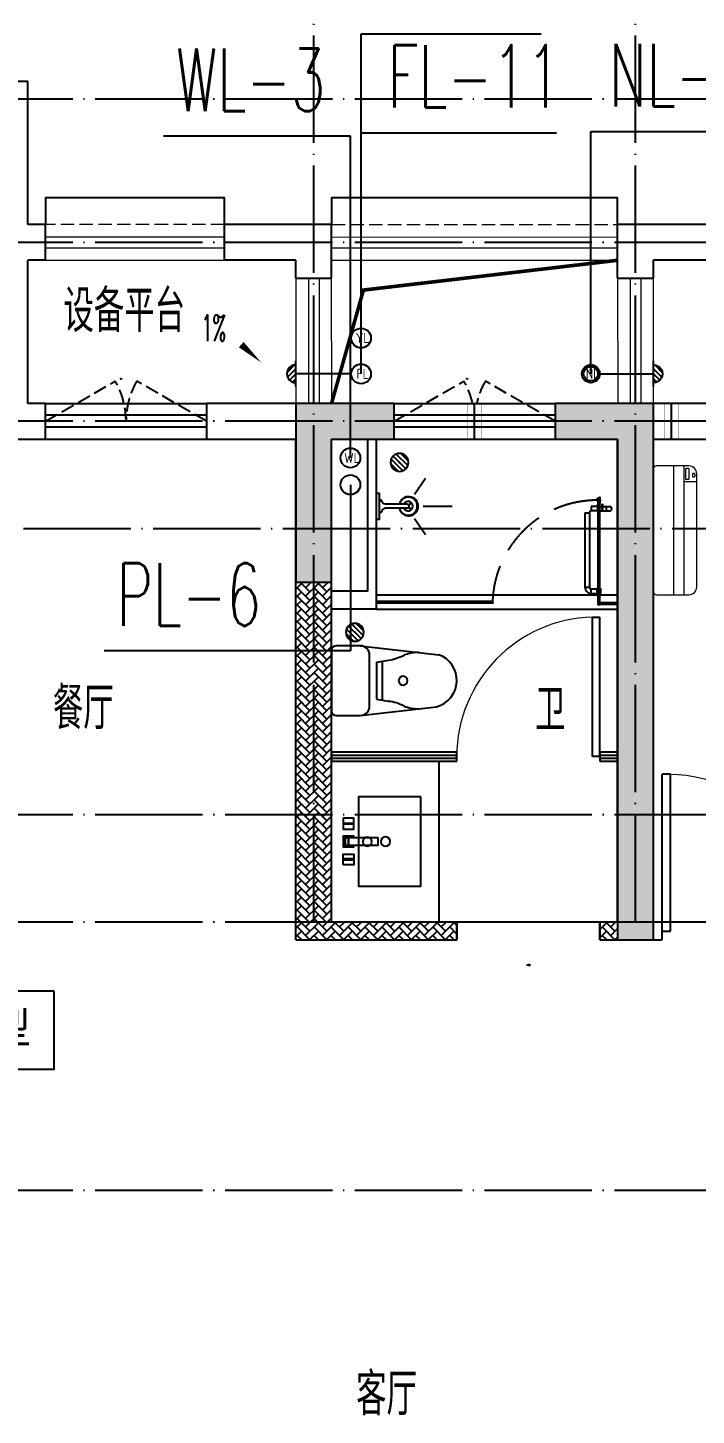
# Model space of a CAD drawing. Extents: x 27938 to 1507990, y 110129 to 923079.
# Drawn here: x 844817 to 848557, y 521783 to 529540 of the extents above; entities that cross this region are included whole.
import ezdxf

# ---------------------------------------------------------------- set-up
doc = ezdxf.new("R2010")
doc.units = 0
doc.header["$LTSCALE"] = 1000
doc.header["$MEASUREMENT"] = 0
doc.linetypes.add('DASH', pattern=[0.35, 0.25, -0.1])
doc.linetypes.add('DOTE', pattern=[2.42, 2, -0.2, 0.02, -0.2])
for name, color, linetype in [('COLUMN', 9, 'Continuous'), ('CURTWALL', 4, 'Continuous'), ('DIM_凝结', 150, 'Continuous'), ('DIM_废水', 31, 'Continuous'), ('DIM_污水', 2, 'Continuous'), ('DIM_雨水', 4, 'Continuous'), ('DIM_餐饮排水', 31, 'Continuous'), ('DOTE', 1, 'Continuous'), ('EQUIP_污水', 7, 'Continuous'), ('IP-bath&kitchen-JOHNSON', 4, 'Continuous'), ('LVTRY', 6, 'Continuous'), ('P-bath&kitchen-JOHNSON', 4, 'Continuous'), ('PUB_HATCH', 8, 'Continuous'), ('PUB_TEXT', 4, 'Continuous'), ('VPIPE-中水', 122, 'Continuous'), ('VPIPE-凝结', 150, 'N'), ('VPIPE-废水', 31, 'Continuous'), ('VPIPE-污水', 2, 'W'), ('VPIPE-雨水', 4, 'Y'), ('VPIPE-餐饮排水', 41, 'P'), ('WALL', 9, 'Continuous'), ('WINDOW', 4, 'Continuous'), ('WINDOW_TEXT', 7, 'Continuous'), ('保温', 6, 'Continuous'), ('机电标识类', 1, 'Continuous'), ('看线', 251, 'Continuous')]:
    doc.layers.add(name, color=color, linetype=linetype)
for name, color, linetype, lineweight in [('平面-排水沟', 86, 'Continuous', 15), ('平面-栏杆', 135, 'Continuous', 15), ('平面-看线', 45, 'Continuous', 15), ('平面-空调室内机', 176, 'Continuous', 9), ('平面-空调预留孔', 173, 'Continuous', 15), ('空调', 76, 'Continuous', 13)]:
    doc.layers.add(name, color=color, linetype=linetype, lineweight=lineweight)
doc.styles.add('_TCH_DIM', font='SIMPLEX.shx', dxfattribs={"width": 0.7, "bigfont": 'GBCBIG.shx'})
doc.styles.add('_TCH_WINDOW', font='SIMPLEX.shx', dxfattribs={"width": 0.7, "height": 3.5, "bigfont": 'GBCBIG.shx'})
doc.styles.add('_TWT_SERIAL', font='SIMPLEX', dxfattribs={"width": 0.8, "height": 3.5, "bigfont": 'HZTXT'})
doc.styles.get("Standard").update_dxf_attribs({"font": 'gbenor.shx', "bigfont": 'gbcbig.shx'})
doc.styles.add('黑体', font='simhei.ttf')
doc.linetypes.add('N', pattern='A,3,-0.2,["N",Standard,S=0.25,R=0,X=-0.1,Y=-0.115],-0.2', length=3.4)
doc.linetypes.add('P', pattern='A,3,-0.2,["P",Standard,S=0.25,R=0,X=-0.1,Y=-0.115],-0.2', length=3.4)
doc.linetypes.add('W', pattern='A,3,-0.2,["W",Standard,S=0.25,R=0,X=-0.1,Y=-0.115],-0.2', length=3.4)
doc.linetypes.add('Y', pattern='A,3,-0.2,["Y",Standard,S=0.25,R=0,X=-0.1,Y=-0.115],-0.2', length=3.4)
pattern_1 = [(45, (0, 0), (0, 47.4157523), [100.584, -33.528]), (135, (23.708, 23.708), (3e-15, 47.4157523), [100.584, -33.528])]

# ---------------------------------------------------------------- blocks, each defined once
blk = doc.blocks.new('GDGDGDSDA')
at = {"layer": 'DOTE', "color": 0, "linetype": 'DOTE', "ltscale": 0.3}
for p, q in [((437834.8, 367858.3), (437834.8, 376108.3)), ((439634.8, 367858.3), (439634.8, 376108.3)), ((471334.8, 372458.3), (417334.8, 372458.3)), ((471334.8, 371658.3), (417334.8, 371658.3)), ((471334.8, 370658.3), (417334.8, 370658.3)), ((417334.8, 370058.6), (471334.8, 370058.6)), ((471334.8, 368458.3), (417334.8, 368458.3)), ((471334.8, 367858.3), (417334.8, 367858.3)), ((471334.8, 366358.3), (417334.8, 366358.3))]:
    blk.add_line(p, q, dxfattribs=at)
blk = doc.blocks.new('GFDGFSDFGD')
at = {"layer": 'PUB_HATCH'}
for points in [[(439566.5, 373023.7), (439016.6, 373023.7), (439016.6, 372023.7), (439216.6, 372023.7), (439216.6, 372823.7), (439566.5, 372823.7)], [(440466.6, 373023.7), (440466.6, 372823.7), (440816.6, 372823.7), (440816.6, 370023.7), (441016.6, 370023.7), (441016.6, 373023.7)]]:
    blk.add_hatch(color=0, dxfattribs=at).paths.add_polyline_path(points)
at = {"layer": 'COLUMN', "color": 0}
for p, q in [((439566.5, 373023.7), (439016.6, 373023.7)), ((439016.6, 373023.7), (439016.6, 372023.7)), ((439566.5, 372823.7), (439566.5, 373023.7)), ((440466.6, 373023.7), (440466.6, 372823.7)), ((441016.6, 373023.7), (440466.6, 373023.7)), ((441016.6, 370023.7), (441016.6, 373023.7)), ((439216.6, 372023.7), (439216.6, 372823.7)), ((439216.6, 372823.7), (439566.5, 372823.7)), ((440466.6, 372823.7), (440816.6, 372823.7)), ((440816.6, 372823.7), (440816.6, 370023.7)), ((439016.6, 372023.7), (439216.6, 372023.7)), ((440816.6, 370023.7), (441016.6, 370023.7))]:
    blk.add_line(p, q, dxfattribs=at)
blk = doc.blocks.new('GDFGDGRD')
at = {"layer": '保温', "linetype": 'ByBlock', "ltscale": 10}
h = blk.add_hatch(dxfattribs=at)
h.set_pattern_fill('AR-HBONE', color=251, scale=55)
h.set_pattern_definition(pattern_1)
h.paths.add_polyline_path([(439016.6, 370023.7), (439016.6, 372023.7), (439216.6, 372023.7), (439216.6, 370023.7)])
h = blk.add_hatch(dxfattribs=at)
h.set_pattern_fill('AR-HBONE', color=251, scale=55)
h.set_pattern_definition(pattern_1)
h.paths.add_polyline_path([(439216.6, 370023.7), (439216.6, 370123.7), (439916.6, 370123.7), (439916.6, 370023.7)])
h = blk.add_hatch(dxfattribs=at)
h.set_pattern_fill('AR-HBONE', color=251, scale=55)
h.set_pattern_definition(pattern_1)
h.paths.add_polyline_path([(440716.6, 370023.7), (440716.6, 370123.7), (440816.6, 370123.7), (440816.6, 370023.7)])
blk = doc.blocks.new('A$C001338C2')
for p, q in [((845, 303.6), (55, 303.6)), ((109.1, 214.8), (109.1, 303.6)), ((0, 248.6), (0, 22)), ((900, 22), (900, 248.6)), ((22, 0), (878, 0))]:
    blk.add_line(p, q)
at = {"lineweight": 5}
for p, q in [((900, 214.8), (0, 214.8)), ((900, 143.2), (0, 143.2))]:
    blk.add_line(p, q, dxfattribs=at)
for points in [[(89.2, 226.4), (22.2, 226.4, -0.414214), (16.7, 231.9), (16.7, 243.1, -0.414214), (22.2, 248.6), (89.2, 248.6, -0.414214), (94.7, 243.1), (94.7, 231.9, -0.414214)], [(73.1, 275), (56.8, 275, -0.414214), (51.3, 280.5), (51.3, 283.4, -0.414214), (56.8, 288.9), (73.1, 288.9, -0.414214), (78.6, 283.4), (78.6, 280.5, -0.414214)]]:
    blk.add_lwpolyline(points, format="xyb", close=True)
for centre, radius, start, end in [((55, 248.6), 55, 90, 180), ((845, 248.6), 55, 360, 90), ((22, 22), 22, 180, 270), ((878, 22), 22, 270, 360)]:
    blk.add_arc(centre, radius, start, end)
blk = doc.blocks.new('dongkong')
blk.add_wipeout([(-603756, 210771), (-603756, 210570.8), (-603836, 210570.8), (-603836, 210771)])
at = {"layer": '机电标识类', "color": 250, "linetype": 'DASH', "ltscale": 400}
for p, q in [((-603796, 210771), (-603796, 210570.8)), ((-603896, 210670.7), (-603696, 210670.7))]:
    blk.add_line(p, q, dxfattribs=at)
at = {"layer": '空调', "color": 6, "linetype": 'DASH', "const_width": 2}
blk.add_lwpolyline([(-603756, 210771), (-603756, 210570.8), (-603836, 210570.8), (-603836, 210771)], close=True, dxfattribs=at)
blk = doc.blocks.new('rrrrrrrrrrrra')
at = {"color": 0}
for p, q in [((252.6, 483.7), (-87.4, 483.7)), ((-112.4, 458.7), (-112.4, 324.3)), ((277.6, 324.3), (277.6, 458.7)), ((-112.4, 324.3), (-63.7, -103.4)), ((277.6, 324.3), (227.5, -115.6)), ((-59.1, 271.1), (224.3, 271.1)), ((-20.6, 232.4), (-34.2, 153.6)), ((191.3, 200.5), (-26.1, 200.5)), ((185.8, 232.4), (-20.6, 232.4)), ((185.8, 232.4), (199.4, 153.6))]:
    blk.add_line(p, q, dxfattribs=at)
for centre, radius, start, end in [((-87.4, 458.7), 25, 90, 180), ((252.6, 458.7), 25, 0, 90), ((-59.1, 324.3), 53.3, 180, 270), ((224.3, 324.3), 53.3, 270, 0), ((-322.6, 209.8), 293.8, 333.53685, 351.48282), ((487.8, 209.8), 293.8, 188.51718, 206.46315), ((149, -3.2), 224.1, 158.52022, 180), ((16.2, -3.2), 224.1, 0, 21.47978), ((83.8, -63.6), 152.8, 195.07732, 340.11812)]:
    blk.add_arc(centre, radius, start, end, dxfattribs=at)
blk = doc.blocks.new('A$C1E0F638F')
at = {"color": 0}
for points in [[(499.7, 435.1), (499.7, 85.1), (0, 85.1), (0, 435.1)], [(269.9, 30), (229.9, 30), (229.9, 195), (269.9, 195)], [(119.9, 0), (179.9, 0), (179.9, 60), (119.9, 60)], [(146.9, 55), (152.9, 55), (152.9, 5), (146.9, 5)], [(229.9, 30), (269.9, 30), (269.9, 10), (229.9, 10)], [(379.9, 0), (319.9, 0), (319.9, 60), (379.9, 60)], [(352.9, 55), (346.9, 55), (346.9, 5), (352.9, 5)]]:
    blk.add_lwpolyline(points, close=True, dxfattribs=at)
blk.add_lwpolyline([(269.9, 60), (279.9, 60), (279.9, 0), (219.9, 0), (219.9, 60), (229.9, 60)], dxfattribs=at)
blk.add_circle((249.9, 236.3), 26, dxfattribs=at)
blk = doc.blocks.new('$lvtry$00000171')
at = {"color": 0}
for p, q in [((-74, 11), (-11, 74)), ((-70, -27), (27, 70)), ((-53, -53), (53, 53)), ((-27, -70), (70, 27)), ((11, -74), (74, -11))]:
    blk.add_line(p, q, dxfattribs=at)
blk.add_circle((0, 0), 75, dxfattribs=at)
blk.add_point((0, 0), dxfattribs=at)
blk = doc.blocks.new('135')
blk.add_hatch(color=0).paths.add_polyline_path([(4.8, 1.8), (3.6, -1), (-4.7, 2.5), (-3.5, 5.3)])
at = {"color": 0}
for p, q in [((-6.3, 2.6), (5.4, -2.3)), ((-5.7, 2.9), (-5.2, 2.7)), ((-5.6, 18.9), (-3.4, 19.4)), ((-3.4, 19.4), (-5.5, 19.4)), ((5.2, 10.9), (-5.3, 10.9)), ((5.2, 9.7), (-5.2, 9.7)), ((-5.2, 2.7), (-3.8, 5.9)), ((-5, 10.9), (-5, 30.5)), ((-3.8, 5.9), (5.4, 2.1)), ((0, 0), (0, 39.1)), ((5.6, 18.9), (3.4, 19.3)), ((3.4, 19.3), (5.6, 19.3)), ((4.1, -1.2), (5.4, 2.1)), ((5, 10.9), (5, 32.3)), ((4.1, -1.2), (5.7, -1.8))]:
    blk.add_line(p, q, dxfattribs=at)
for centre, radius, start, end in [((6.2, 15.8), 13.5, 151.01474, 204.84033), ((13.5, 4.2), 20.5, 163.09243, 182.0012), ((-6, 3.6), 1, 184.22753, 248.46611), ((8.6, 15.5), 14.6, 166.278, 198.09535), ((13.5, 4.2), 19.5, 163.74431, 182.52687), ((-5.5, 3.3), 0.5, 181.9385, 247.25971), ((-5.2, 22.1), 0.5, 335.76434, 151.01474), ((3.8, 18.1), 9.42, 155.76434, 171.97728), ((5.2, 22.3), 0.5, 29.84246, 204.57404), ((-5.9, 17.2), 11.7, 10.47502, 24.57404), ((29.1, 6.7), 24, 172.94395, 199.23182), ((-6.3, 15.4), 12.4, 338.64492, 16.0476), ((-6, 15.8), 13.4, 334.91114, 29.84246), ((26.4, 6.3), 20.6, 169.14538, 199.95258), ((5.9, -1.2), 1.17, 247.45971, 19.95258), ((5.9, -1.4), 0.5, 247.45971, 19.23182)]:
    blk.add_arc(centre, radius, start, end, dxfattribs=at)
blk.add_open_spline([(-5, 30.5), (-4.1, 31.3), (-2.3, 33), (0.9, 29.2), (3.5, 31.1), (5, 32.3)], degree=3, knots=[0, 0, 0, 0, 3.066329, 6.218313, 11.124135, 11.124135, 11.124135, 11.124135], dxfattribs=at)
blk = doc.blocks.new('SDFAWERAWER')
at = {"layer": 'LVTRY', "color": 0}
for p, q in [((593941.2, -1242210.1), (593783.7, -1242594.8)), ((593964.6, -1242219.7), (593807.2, -1242604.4)), ((593941.2, -1242210.1), (593964.6, -1242219.7)), ((593987.8, -1242190.5), (593978.2, -1242214)), ((594007.5, -1242226), (593978.2, -1242214)), ((594017.1, -1242202.5), (593987.8, -1242190.5)), ((594015.8, -1242220.4), (594027.2, -1242192.7)), ((594015.8, -1242220.4), (594021.7, -1242222.8)), ((594025.7, -1242203.9), (594018.5, -1242221.5)), ((594018.5, -1242221.5), (594021.5, -1242220.3)), ((594025.4, -1242210.8), (594021.5, -1242220.3)), ((594022.6, -1242220.7), (594021.7, -1242222.8)), ((594021.7, -1242222.8), (594023.9, -1242221.9)), ((594022.6, -1242211.4), (594029.8, -1242193.8)), ((594024.2, -1242221.4), (594023.9, -1242221.9)), ((594025.4, -1242210.8), (594031.1, -1242196.8)), ((594027.2, -1242192.7), (594033, -1242195.1)), ((594027.7, -1242234.3), (594078.4, -1242255)), ((594029.8, -1242193.8), (594031.1, -1242196.8)), ((594032.2, -1242197.2), (594033, -1242195.1)), ((594033, -1242195.1), (594034, -1242197.4)), ((594033.8, -1242197.9), (594034, -1242197.4)), ((594047.3, -1242200.9), (594035.9, -1242228.7)), ((594035.9, -1242228.7), (594038.6, -1242229.7)), ((594037.3, -1242210.8), (594088, -1242231.6)), ((594038.6, -1242229.7), (594045.2, -1242213.6)), ((594038.6, -1242229.7), (594041.6, -1242228.5)), ((594041.6, -1242228.5), (594051.2, -1242205)), ((594049.9, -1242202), (594043.3, -1242218.2)), ((594047.3, -1242200.9), (594049.9, -1242202)), ((594049.9, -1242202), (594051.2, -1242205)), ((594057.1, -1242246.3), (594066.7, -1242222.8)), ((593783.7, -1242594.8), (593807.2, -1242604.4)), ((593803.2, -1242641.3), (593812.8, -1242617.9)), ((593812.8, -1242617.9), (593842.2, -1242629.9)), ((593842.2, -1242629.9), (593832.6, -1242653.3)), ((593845.2, -1242628.6), (593833.8, -1242656.3)), ((593847.8, -1242629.7), (593836.5, -1242657.4)), ((593845.2, -1242628.6), (593842.2, -1242629.9)), ((593847.8, -1242629.7), (593845.2, -1242628.6)), ((593803.2, -1242641.3), (593832.6, -1242653.3)), ((593833.8, -1242656.3), (593832.6, -1242653.3)), ((593836.5, -1242657.4), (593833.8, -1242656.3)), ((593847.1, -1242661.8), (593858.5, -1242634.1)), ((593847.1, -1242661.8), (593849.8, -1242662.9)), ((593849.8, -1242662.9), (593861.2, -1242635.2)), ((593852.1, -1242661.9), (593862.1, -1242637.4)), ((593858.5, -1242634.1), (593861.2, -1242635.2)), ((593861.2, -1242635.2), (593862.1, -1242637.4))]:
    blk.add_line(p, q, dxfattribs=at)
blk.add_lwpolyline([(593823.5, -1242717), (594045.8, -1242173.9), (594036.5, -1242170.2), (593814.2, -1242713.2)], close=True, dxfattribs=at)
blk.add_arc((594075.3, -1242240), 15.3, 281.79322, 33.70188, dxfattribs=at)
for centre, major_axis, start_param, end_param in [((593974.2, -1242223.6), (3.93, 9.6), 0, 1.570796), ((593816.8, -1242608.3), (13.5, 33.1), 1.570796, 3.141593), ((593816.8, -1242608.3), (3.93, 9.6), 1.570796, 3.141593)]:
    blk.add_ellipse(centre, major_axis=major_axis, ratio=1, start_param=start_param, end_param=end_param, dxfattribs=at)
at = {"layer": 'P-bath&kitchen-JOHNSON', "color": 0, "linetype": 'DASH'}
blk.add_arc((593809.8, -1242714), 586.2, 67.53695, 157.13247, dxfattribs=at)
at = {"layer": 'LVTRY', "color": 8, "xscale": -1, "rotation": 157.7329157530927}
blk.add_blockref('135', (594045.3, -1242161.9), dxfattribs=at)
blk = doc.blocks.new('A$C5DCB2F21')
at = {"layer": 'IP-bath&kitchen-JOHNSON', "color": 0}
for p, q in [((-68.3, -213.2), (-157.7, -275)), ((68.2, -213.2), (157.6, -275)), ((-0.1, -261.4), (-0.1, -424.7))]:
    blk.add_line(p, q, dxfattribs=at)
for centre, major_axis, ratio, start_param, end_param in [((0, -178.8), (-51, 0), 0.990052, -1.36297, 4.504563), ((0, -177.8), (-26.8, 0), 0.994812, -1.167677, 4.309269)]:
    blk.add_ellipse(centre, major_axis=major_axis, ratio=ratio, start_param=start_param, end_param=end_param, dxfattribs=at)
at = {"layer": 'LVTRY', "color": 0}
for p, q in [((73.6, 0), (-73.6, 0)), ((-10.5, -173.5), (-10.5, -49.3)), ((10.6, -173.5), (10.6, -49.3))]:
    blk.add_line(p, q, dxfattribs=at)
blk.add_lwpolyline([(73.6, 0), (73.6, -15.8), (-73.6, -15.8), (-73.6, 0)], dxfattribs=at)
for points in [[(-26.3, -30.7, -0.364142), (-37.8, -15.8, -0.020495)], [(-10.5, -49.4, 0.214893), (-26.3, -30.7, 7.649644)], [(10.6, -49.3, -0.21439), (26.3, -30.7, -7.649644)], [(26.3, -30.7, 0.364142), (37.8, -15.8, 0.020495)]]:
    blk.add_lwpolyline(points, format="xyb", dxfattribs=at)
blk.add_arc((0, -173.5), 10.5, 180, 0, dxfattribs=at)
for centre, major_axis, ratio, start_param, end_param in [((0, -181.3), (53.6, 0), 0.987577, 1.76809, 7.656688), ((-12.4, -164.7), (0, 1.43), 0.85, -1.570796, 4.712389), ((-12.4, -189.2), (0, 1.43), 0.85, 4.712389, 10.995574), ((12.5, -164.7), (0, 1.43), 0.85, 4.712389, 10.995574), ((12.5, -189.2), (0, 1.43), 0.85, 4.712389, 10.995574)]:
    blk.add_ellipse(centre, major_axis=major_axis, ratio=ratio, start_param=start_param, end_param=end_param, dxfattribs=at)
blk = doc.blocks.new('$TCHSYS$DOOR2D')
for p, q in [((0.45, 0.975), (0.5, 0.975)), ((0.45, 0), (0.45, 0.975)), ((0.5, 0), (0.5, 0.975)), ((0.5, 0), (0.45, 0))]:
    blk.add_line(p, q)
at = {"lineweight": 13}
blk.add_arc((0.475, 0), 0.975, 91.46928, 180, dxfattribs=at)
blk = doc.blocks.new('DSGDFGF')
at = {"layer": 'CURTWALL', "color": 0}
for p, q in [((676992.3, 342105.3), (676292.3, 342105.3)), ((676292.3, 342105.3), (676292.3, 342055.3)), ((676992.3, 342055.3), (676992.3, 342105.3)), ((677892.3, 342105.3), (677792.3, 342105.3)), ((677792.3, 342105.3), (677792.3, 342055.3)), ((677892.3, 342055.3), (677892.3, 342105.3)), ((676292.3, 342088.7), (676992.3, 342088.7)), ((676292.3, 342072), (676992.3, 342072)), ((676292.3, 342055.3), (676992.3, 342055.3)), ((677792.3, 342088.7), (677892.3, 342088.7)), ((677792.3, 342072), (677892.3, 342072)), ((677792.3, 342055.3), (677892.3, 342055.3))]:
    blk.add_line(p, q, dxfattribs=at)
at = {"layer": 'IP-bath&kitchen-JOHNSON', "color": 0}
for p, q in [((676542.3, 342985), (677892.3, 342985)), ((676542.3, 342950), (677192.3, 342950)), ((677192.3, 342940), (677192.3, 342950)), ((676542.3, 342940), (677192.3, 342940)), ((676542.3, 342905), (677892.3, 342905)), ((677892.3, 342940), (677792.3, 342940)), ((677792.3, 342930), (677792.3, 342940)), ((677892.3, 342930), (677792.3, 342930))]:
    blk.add_line(p, q, dxfattribs=at)
for points in [[(676542.3, 343855.3), (676542.3, 342905), (676292.3, 342905)], [(676492.3, 343855.3), (676492.3, 343005), (676292.3, 343005)]]:
    blk.add_lwpolyline(points, dxfattribs=at)
at = {"layer": 'LVTRY', "color": 0}
blk.add_lwpolyline([(676892.3, 341155.3), (676292.3, 341155.3), (676292.3, 342055.3), (676892.3, 342055.3)], close=True, dxfattribs=at)
at = {"layer": 'CURTWALL', "color": 0, "xscale": 800, "yscale": 800, "zscale": 50, "rotation": 5.54452612062199e-09}
blk.add_blockref('$TCHSYS$DOOR2D', (677392.3, 342080.3), dxfattribs=at)
at = {"layer": 'IP-bath&kitchen-JOHNSON', "color": 8}
for name, p, rotation in [('A$C5DCB2F21', (676542.3, 343480.3), 90.00848852444699), ('SDFAWERAWER', (-342526.2, 1268090.5), 22.25976934310714)]:
    blk.add_blockref(name, p, dxfattribs=dict(at, rotation=rotation))
at = {"layer": 'LVTRY', "color": 8, "xscale": -0.6666666667107826, "yscale": 0.6666666667107826}
for p in [(676672.3, 343725.3), (676422.3, 342775.3)]:
    blk.add_blockref('$lvtry$00000171', p, dxfattribs=at)
at = {"layer": 'LVTRY', "color": 8, "extrusion": (0, 0, -1), "xscale": -1, "zscale": -1, "rotation": 270}
blk.add_blockref('rrrrrrrrrrrra', (-676776.1, 342422.6), dxfattribs=at)
at = {"layer": 'LVTRY', "color": 8, "xscale": -1, "rotation": 270}
blk.add_blockref('A$C1E0F638F', (676357.2, 341355.6), dxfattribs=at)
blk = doc.blocks.new('A$C7A951E79')
at = {"layer": 'LVTRY'}
for p, q in [((-7.1, 49.5), (-49.5, 7.1)), ((0, 28.3), (-46.5, -18.3)), ((0, 0), (-35.4, -35.4)), ((0, -71.2), (0, 71.5)), ((0, -28.3), (-18.3, -46.5))]:
    blk.add_line(p, q, dxfattribs=at)
blk.add_arc((0, 0.2), 49.9, 89.97568, 269.97568, dxfattribs=at)
blk.add_point((0, 0), dxfattribs=at)
blk = doc.blocks.new('A$C42425DA4')
blk.add_blockref('A$C7A951E79', (13800.5, 0))
at = {"xscale": -1}
blk.add_blockref('A$C7A951E79', (15800.5, -0.1), dxfattribs=at)
blk = doc.blocks.new('$WINLIB2D$00000001')
at = {"color": 0}
for points in [[(-0.5, 0.5), (-0.5, -0.5)], [(-0.5, 0.5), (0.5, 0.5)], [(0.5, -0.5), (0.5, 0.5)], [(0.5, 0.1667), (-0.5, 0.1667)], [(0.5, -0.1667), (-0.5, -0.1667)], [(-0.5, -0.5), (0.5, -0.5)]]:
    blk.add_lwpolyline(points, dxfattribs=at)
blk = doc.blocks.new('$DorLib2D$00000001')
at = {"color": 0}
for p, q in [((0.45, 0.975), (0.5, 0.975)), ((0.45, 0), (0.45, 0.975)), ((0.5, 0), (0.5, 0.975)), ((0.5, 0), (0.45, 0))]:
    blk.add_line(p, q, dxfattribs=at)
at = {"color": 0, "lineweight": 13}
blk.add_arc((0.475, 0), 0.975, 91.46928, 180, dxfattribs=at)
blk = doc.blocks.new('$TwtSys$00000147')
blk.add_circle((0, 0, 0), 25)

msp = doc.modelspace()

# ---------------------------------------------------------------- linework, layer by layer
at = {"color": 8}
msp.add_lwpolyline([(844963.6, 524154.1), (843957.6, 524154.1), (843957.6, 523718.1), (844963.6, 523718.1)], close=True, dxfattribs=at)
at = {"layer": 'DIM_凝结'}
for p, q in [((847966.6, 527606), (847966.6, 528960.9)), ((847966.6, 528960.9), (849150.7, 528960.9))]:
    msp.add_line(p, q, dxfattribs=at)
at = {"layer": 'DIM_废水'}
for p, q in [((846681.6, 527605.4), (846681.6, 528953.8)), ((846681.6, 528953.8), (847774.6, 528953.8))]:
    msp.add_line(p, q, dxfattribs=at)
at = {"layer": 'DIM_污水'}
for p, q in [((846621.8, 528934.3), (845576.2, 528934.3)), ((846621.8, 527135.4), (846621.8, 528934.3))]:
    msp.add_line(p, q, dxfattribs=at)
at = {"layer": 'DIM_雨水'}
for p, q in [((846681.6, 527805.4), (846681.6, 529506.7)), ((846681.6, 529506.7), (847688.5, 529506.7))]:
    msp.add_line(p, q, dxfattribs=at)
at = {"layer": 'DIM_餐饮排水'}
for p, q in [((846621.7, 526985.4), (846621.7, 526056.6)), ((846621.7, 526056.6), (845244.8, 526056.6))]:
    msp.add_line(p, q, dxfattribs=at)
at = {"layer": 'VPIPE-中水', "color": 8, "linetype": 'Continuous'}
msp.add_circle((846621.8, 527135.4), 55, dxfattribs=at)
at = {"layer": 'VPIPE-凝结', "color": 8, "ltscale": 0.1}
for p, q in [((846626.6, 527606), (846316.8, 527606)), ((848006.6, 527606), (848316.8, 527606))]:
    msp.add_line(p, q, dxfattribs=at)
at = {"layer": 'VPIPE-凝结'}
msp.add_circle((847966.6, 527606), 50, dxfattribs=at)
at = {"layer": 'VPIPE-凝结', "color": 8}
msp.add_circle((847966.6, 527606), 40, dxfattribs=at)
at = {"layer": 'VPIPE-废水', "color": 8}
msp.add_circle((846681.6, 527605.4), 55, dxfattribs=at)
at = {"layer": 'VPIPE-废水'}
msp.add_circle((846681.6, 527605.4), 55, dxfattribs=at)
at = {"layer": 'VPIPE-污水'}
msp.add_circle((846621.8, 527135.4), 55, dxfattribs=at)
at = {"layer": 'VPIPE-雨水', "color": 8}
msp.add_circle((846681.6, 527805.4), 55, dxfattribs=at)
at = {"layer": 'VPIPE-雨水'}
msp.add_circle((846681.6, 527805.4), 55, dxfattribs=at)
at = {"layer": 'VPIPE-餐饮排水'}
msp.add_circle((846621.7, 526985.4), 55, dxfattribs=at)
at = {"layer": 'WALL', "color": 8}
for p, q in [((844816.6, 529240.4), (844116.6, 529240.4)), ((844816.6, 528440.4), (844816.6, 529240.4)), ((844916.6, 528440.4), (844816.6, 528440.4)), ((844916.6, 528240.4), (844916.6, 528440.4)), ((846516.6, 528440.4), (845916.6, 528440.4)), ((845916.6, 528240.4), (845916.6, 528440.4)), ((846516.6, 528140.4), (846516.6, 528440.4)), ((848116.6, 528140.4), (848116.6, 528440.4)), ((848716.6, 528440.4), (848116.6, 528440.4)), ((844816.6, 527440.4), (844816.6, 528240.4)), ((844916.6, 528240.4), (844816.6, 528240.4)), ((846316.6, 528240.4), (845916.6, 528240.4)), ((846316.6, 528140.4), (846316.6, 528240.4)), ((848316.6, 528140.4), (848316.6, 528240.4)), ((848716.6, 528240.4), (848316.6, 528240.4)), ((846316.6, 528140.4), (846516.6, 528140.4)), ((848116.6, 528140.4), (848316.6, 528140.4)), ((844916.6, 527440.4), (844816.6, 527440.4)), ((844916.6, 527240.4), (844916.6, 527440.4)), ((846416.6, 527440.4), (845816.6, 527440.4)), ((845816.6, 527440.4), (845816.6, 527240.4)), ((846866.6, 527440.4), (846416.6, 527440.4)), ((846866.6, 527240.4), (846866.6, 527440.4)), ((848216.6, 527440.4), (847766.6, 527440.4)), ((847766.6, 527440.4), (847766.6, 527240.4)), ((844716.6, 527240.4), (844916.6, 527240.4)), ((845816.6, 527240.4), (846316.6, 527240.4)), ((846316.6, 524440.4), (846316.6, 527240.4)), ((846516.6, 524540.4), (846516.6, 527240.4)), ((846516.6, 527240.4), (846866.6, 527240.4)), ((847766.6, 527240.4), (848116.6, 527240.4)), ((848116.6, 524540.4), (848116.6, 527240.4)), ((847216.6, 524540.4), (846516.6, 524540.4)), ((847216.6, 524440.4), (847216.6, 524540.4)), ((848116.6, 524540.4), (848016.6, 524540.4)), ((848016.6, 524540.4), (848016.6, 524440.4)), ((848366.6, 524540.4), (848316.6, 524540.4)), ((848366.6, 524440.4), (848366.6, 524540.4)), ((846316.6, 524440.4), (847216.6, 524440.4)), ((848016.6, 524440.4), (848216.6, 524440.4)), ((848216.6, 524440.4), (848366.6, 524440.4))]:
    msp.add_line(p, q, dxfattribs=at)
at = {"layer": 'WINDOW', "color": 8, "linetype": 'DASH'}
for p, q in [((847216.6, 524540.4), (847216.6, 524440.4)), ((848016.6, 524440.4), (848016.6, 524540.4))]:
    msp.add_line(p, q, dxfattribs=at)
at = {"layer": 'WINDOW', "color": 8}
msp.add_line((848016.6, 524540.4, 800), (847216.6, 524540.4, 800), dxfattribs=at)
at = {"layer": 'WINDOW', "color": 8, "linetype": 'DASH', "ltscale": 0.3}
for points in [[(844916.6, 527340.4), (845306.3, 527565.4, -0.131605), (845366.6, 527340.4)], [(845816.6, 527340.4), (845426.8, 527565.4, 0.131605), (845366.6, 527340.4)], [(846866.5, 527340.4), (847256.2, 527565.4, -0.131605), (847316.5, 527340.4)], [(847766.5, 527340.4), (847376.7, 527565.4, 0.131605), (847316.5, 527340.4)]]:
    msp.add_lwpolyline(points, format="xyb", dxfattribs=at)
at = {"layer": '平面-排水沟', "color": 8}
msp.add_lwpolyline([(845944.2, 527828.4, 0, 0, 0), (846122.6, 527668.8, 0, 40, 0), (846010.8, 527768.8, 0, 0, 0)], format="xyseb", dxfattribs=at)
at = {"layer": '平面-栏杆', "color": 8}
for points in [[(844916.6, 528370.6), (845916.6, 528370.7)], [(846516.6, 528370.5), (848116.6, 528370.7)], [(844916.6, 528310.6), (845916.6, 528310.7)], [(846516.6, 528310.5), (848116.6, 528310.7)], [(846386.6, 528140.4), (846386.9, 527440.5)], [(846446.6, 528140.4), (846446.9, 527440.5)], [(848186.6, 528140.4), (848186.9, 527440.5)], [(848246.6, 528140.4), (848246.9, 527440.5)]]:
    msp.add_lwpolyline(points, dxfattribs=at)
at = {"layer": '平面-看线', "color": 8}
msp.add_line((846516.9, 527440.4), (846516.6, 528140.4), dxfattribs=at)
at = {"layer": '平面-看线', "color": 8, "linetype": 'DASH', "ltscale": 0.3}
for points in [[(845916.6, 528440.4), (844916.6, 528440.4)], [(846516.6, 528440.4), (848116.6, 528440.4)]]:
    msp.add_lwpolyline(points, dxfattribs=at)
at = {"layer": '平面-看线', "color": 8}
for points in [[(844916.6, 528240.4), (845916.6, 528240.4)], [(846516.6, 528240.4), (848116.6, 528240.4)], [(846316.6, 528140.4), (846316.9, 527440.5)], [(848116.6, 528140.4), (848116.9, 527440.5)]]:
    msp.add_lwpolyline(points, dxfattribs=at)
at = {"layer": '看线', "color": 8, "ltscale": 0.5}
for points in [[(845916.6, 528440.4), (845916.6, 528590.4), (844916.6, 528590.4), (844916.6, 528440.4)], [(848116.6, 528440.4), (848116.6, 528590.4), (846516.6, 528590.4), (846516.6, 528440.4)]]:
    msp.add_lwpolyline(points, dxfattribs=at)

# ---------------------------------------------------------------- block references
at = {"color": 8}
for name, p in [('GFDGFSDFGD', (407300, 154416.7)), ('GDFGDGRD', (407300, 154416.7)), ('A$C42425DA4', (832516.3, 527606))]:
    msp.add_blockref(name, p, dxfattribs=at)
at = {"layer": 'DOTE', "color": 169}
msp.add_blockref('GDGDGDSDA', (408581.8, 156682.1), dxfattribs=at)
at = {"layer": 'EQUIP_污水', "yscale": -1, "rotation": 180}
for p in [(846916.6, 525890.3), (846716.6, 524990.4)]:
    msp.add_blockref('$TwtSys$00000147', p, dxfattribs=at)
at = {"layer": 'WINDOW', "color": 8}
ref = msp.add_blockref('$WINLIB2D$00000001', (845366.6, 527340.4), dxfattribs=dict(at, xscale=-900, yscale=200, zscale=-900, rotation=179.999999997536))
ref.add_attrib('A', 'C0914', (845332.8, 527575.8), dxfattribs={"layer": 'WINDOW_TEXT', "color": 8, "ltscale": 0.5, "height": 4.25, "rotation": 360, "style": '_TCH_WINDOW', "width": 0.494118})
ref = msp.add_blockref('$DorLib2D$00000001', (848816.6, 524490.4), dxfattribs=dict(at, xscale=900, yscale=-900, zscale=900, rotation=179.9999999967761))
ref.add_attrib('A', 'M0922', (848809.7, 524297.7), dxfattribs={"layer": 'WINDOW_TEXT', "color": 8, "ltscale": 0.5, "height": 5.95, "rotation": 360, "style": '_TCH_WINDOW', "width": 0.494118})
at = {"layer": '平面-空调预留孔', "color": 8, "xscale": 0.8000000000465648, "yscale": 0.8000000000465648, "zscale": 0.8000000000465648, "rotation": 270.0000002334302}
msp.add_blockref('A$C001338C2', (848316.6, 527090.7), dxfattribs=at)

# ---------------------------------------------------------------- texts
at = {"color": 8, "style": '黑体'}
msp.add_text('116户型', height=175, dxfattribs=at).set_placement((843999.9, 523861.9))
at = {"layer": 'DIM_凝结', "color": 7, "style": '_TWT_SERIAL', "width": 0.64}
msp.add_text('NL-12', height=350, dxfattribs=at).set_placement((848067.4, 529100.9))
at = {"layer": 'DIM_废水', "color": 7, "style": '_TWT_SERIAL', "width": 0.64}
msp.add_text('FL-11', height=350, dxfattribs=at).set_placement((846830, 529093.8))
at = {"layer": 'DIM_污水', "color": 7, "style": '_TWT_SERIAL', "width": 0.64}
msp.add_text('WL-3', height=350, dxfattribs=at).set_placement((845646.2, 529074.3))
at = {"layer": 'DIM_餐饮排水', "color": 7, "style": '_TWT_SERIAL', "width": 0.64}
msp.add_text('PL-6', height=350, dxfattribs=at).set_placement((845314.8, 526196.6))
at = {"layer": 'PUB_TEXT', "color": 8}
for s, height, p in [('设备平台', 236.31, (845016.3, 527839.4)), ('YL', 56, (846651.2, 527777.4)), ('FL', 56, (846655.9, 527577.4)), ('NL', 56, (847938.6, 527578)), ('WL', 56, (846586.8, 527107.4)), ('餐厅', 236.31, (844957.3, 525618.2)), ('卫', 236.3, (847655.7, 525609.3)), ('客厅', 236.31, (846653.6, 521782.9))]:
    msp.add_text(s, height=height, dxfattribs=at).set_placement(p)
at = {"layer": 'WINDOW_TEXT', "color": 8, "style": '_TCH_WINDOW', "width": 0.494118}
msp.add_text('DK0822', height=5.95, rotation=0, dxfattribs=at).set_placement((847608.5, 524298.2))
at = {"layer": '平面-排水沟', "color": 7, "style": '_TCH_DIM', "width": 0.494118}
msp.add_text('1%', height=148.75, dxfattribs=at).set_placement((845787.9, 527787.4))

# ---------------------------------------------------------------- next in the draw order: block references
at = {"layer": '平面-空调室内机', "color": 8, "ltscale": 0.3, "rotation": 180}
msp.add_blockref('dongkong', (243520.5, 738011.3), dxfattribs=at)
at = {"layer": '平面-空调室内机', "color": 8, "ltscale": 0.3, "xscale": -1}
msp.add_blockref('dongkong', (244620.3, 316669.8), dxfattribs=at)

# ---------------------------------------------------------------- next in the draw order: linework, layer by layer
at = {"color": 8, "const_width": 20}
msp.add_lwpolyline([(846516.3, 527440.4), (846694.5, 528073.9), (848116.6, 528240.4)], dxfattribs=at)
at = {"layer": 'WALL', "color": 8}
for p, q in [((848916.6, 527440.4), (848216.6, 527440.4)), ((848316.6, 527240.4), (848916.6, 527240.4)), ((848316.6, 524540.4), (848316.6, 527240.4))]:
    msp.add_line(p, q, dxfattribs=at)
at = {"layer": '平面-看线', "color": 8}
msp.add_line((848316.9, 527440.4), (848316.6, 528140.4), dxfattribs=at)

# ---------------------------------------------------------------- next in the draw order: block references
at = {"color": 8}
msp.add_blockref('DSGDFGF', (170224.3, 183385.1), dxfattribs=at)
at = {"layer": 'WINDOW', "color": 8}
ref = msp.add_blockref('$WINLIB2D$00000001', (847316.6, 527340.4), dxfattribs=dict(at, xscale=-900, yscale=200, zscale=-900, rotation=179.9999999981768))
ref.add_attrib('A', 'C0914', (847268.2, 527575.8), dxfattribs={"layer": 'WINDOW_TEXT', "color": 8, "ltscale": 0.5, "height": 4.25, "rotation": 360, "style": '_TCH_WINDOW', "width": 0.494118})

doc.saveas('drawing.dxf')
